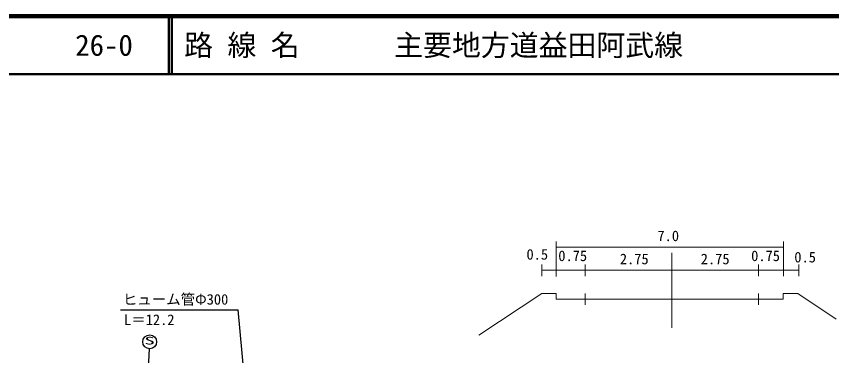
# Model space of a CAD drawing. Units: millimetres, scale not verified. Extents: x 40000 to 680000, y 20000 to 380000.
# Drawn here: x 151325 to 292462, y 321264 to 380000 of the extents above; entities that cross this region are included whole.
import ezdxf
from ezdxf.enums import TextEntityAlignment as Align

# ---------------------------------------------------------------- set-up
doc = ezdxf.new("R2010")
doc.units = ezdxf.units.MM
doc.header["$LTSCALE"] = 1000
for name, color, linetype, lineweight in [('M-STR-HTXT', 7, 'Continuous', 13), ('M-STR-STR3', 7, 'Continuous', 25), ('M-STR-STRC', 7, 'Continuous', 25), ('M-TTL', 2, 'Continuous', 140), ('M-TTL-LINE', 7, 'Continuous', 50)]:
    doc.layers.add(name, color=color, linetype=linetype, lineweight=lineweight)
doc.layers.add('M-TTL-TXT', color=7, linetype='Continuous')
doc.styles.add('ＭＳ ゴシック', font='')
doc.styles.get('ＭＳ ゴシック').set_extended_font_data('MS Gothic')

msp = doc.modelspace()

# ---------------------------------------------------------------- linework, layer by layer
at = {"layer": 'M-STR-HTXT'}
for p, q in [((244798, 341039), (244798, 334986)), ((284119, 341029), (284119, 335005)), ((284119, 340039), (244798, 340039)), ((264798, 326113), (264798, 339039)), ((242298, 335039), (242298, 337039)), ((286802, 336039), (242298, 336039)), ((249798, 337039), (249798, 335039)), ((279798, 337039), (279798, 335039)), ((286802, 337024), (286802, 335039)), ((231367, 324806), (242298, 332039)), ((244798, 332039), (242298, 332039)), ((244798, 331039), (244798, 332039)), ((249798, 332039), (249798, 330039)), ((279798, 332039), (279798, 330039)), ((284077, 332014), (284077, 331039)), ((284077, 332014), (286593, 332009)), ((286593, 332009), (293244, 327588)), ((284077, 331039), (244798, 331039))]:
    msp.add_line(p, q, dxfattribs=at)
at = {"layer": 'M-STR-STR3'}
for p in [(169338, 329223), (192889, 295761)]:
    msp.add_line(p, (189703, 329223), dxfattribs=at)
at = {"layer": 'M-STR-STRC'}
msp.add_line((174350, 322472), (172941, 294976), dxfattribs=at)
msp.add_circle((174414, 323670), 1200, dxfattribs=at)
at = {"layer": 'M-TTL'}
msp.add_line((680000, 380000), (40000, 380000), dxfattribs=at)
at = {"layer": 'M-TTL-LINE'}
for p, q in [((177750, 380000), (177750, 370000)), ((178250, 380000), (178250, 370000)), ((40000, 370000), (680000, 370000))]:
    msp.add_line(p, q, dxfattribs=at)

# ---------------------------------------------------------------- texts
at = {"layer": 'M-STR-HTXT', "style": 'ＭＳ ゴシック'}
for s, p in [('7.0', (262298, 340539)), ('0.5', (239635, 337336)), ('0.75', (245140, 337084)), ('2.75', (255798, 336539)), ('2.75', (269798, 336539)), ('0.75', (278522, 337085)), ('0.5', (285994, 336855))]:
    msp.add_text(s, height=1833, dxfattribs=at).set_placement(p, align=Align.BOTTOM_LEFT)
at = {"layer": 'M-STR-STR3', "style": 'ＭＳ ゴシック'}
msp.add_text('ヒューム管Φ300', height=1833, dxfattribs=at).set_placement((169771, 329548), align=Align.BOTTOM_LEFT)
msp.add_text('L＝12.2', height=1833, dxfattribs=at).set_placement((169973, 327496), align=Align.MIDDLE_LEFT)
at = {"layer": 'M-STR-STRC', "style": 'ＭＳ ゴシック', "width": 2}
msp.add_text('S', height=1320, dxfattribs=at).set_placement((173496, 322807), align=Align.BOTTOM_LEFT)
at = {"layer": 'M-TTL-TXT', "style": 'ＭＳ ゴシック'}
for s, p in [('路 線 名', (180380, 375000)), ('主要地方道益田阿武線', (216734, 375000)), ('26-0', (161521, 375000))]:
    msp.add_text(s, height=3666, dxfattribs=at).set_placement(p, align=Align.MIDDLE_LEFT)

doc.saveas('drawing.dxf')
